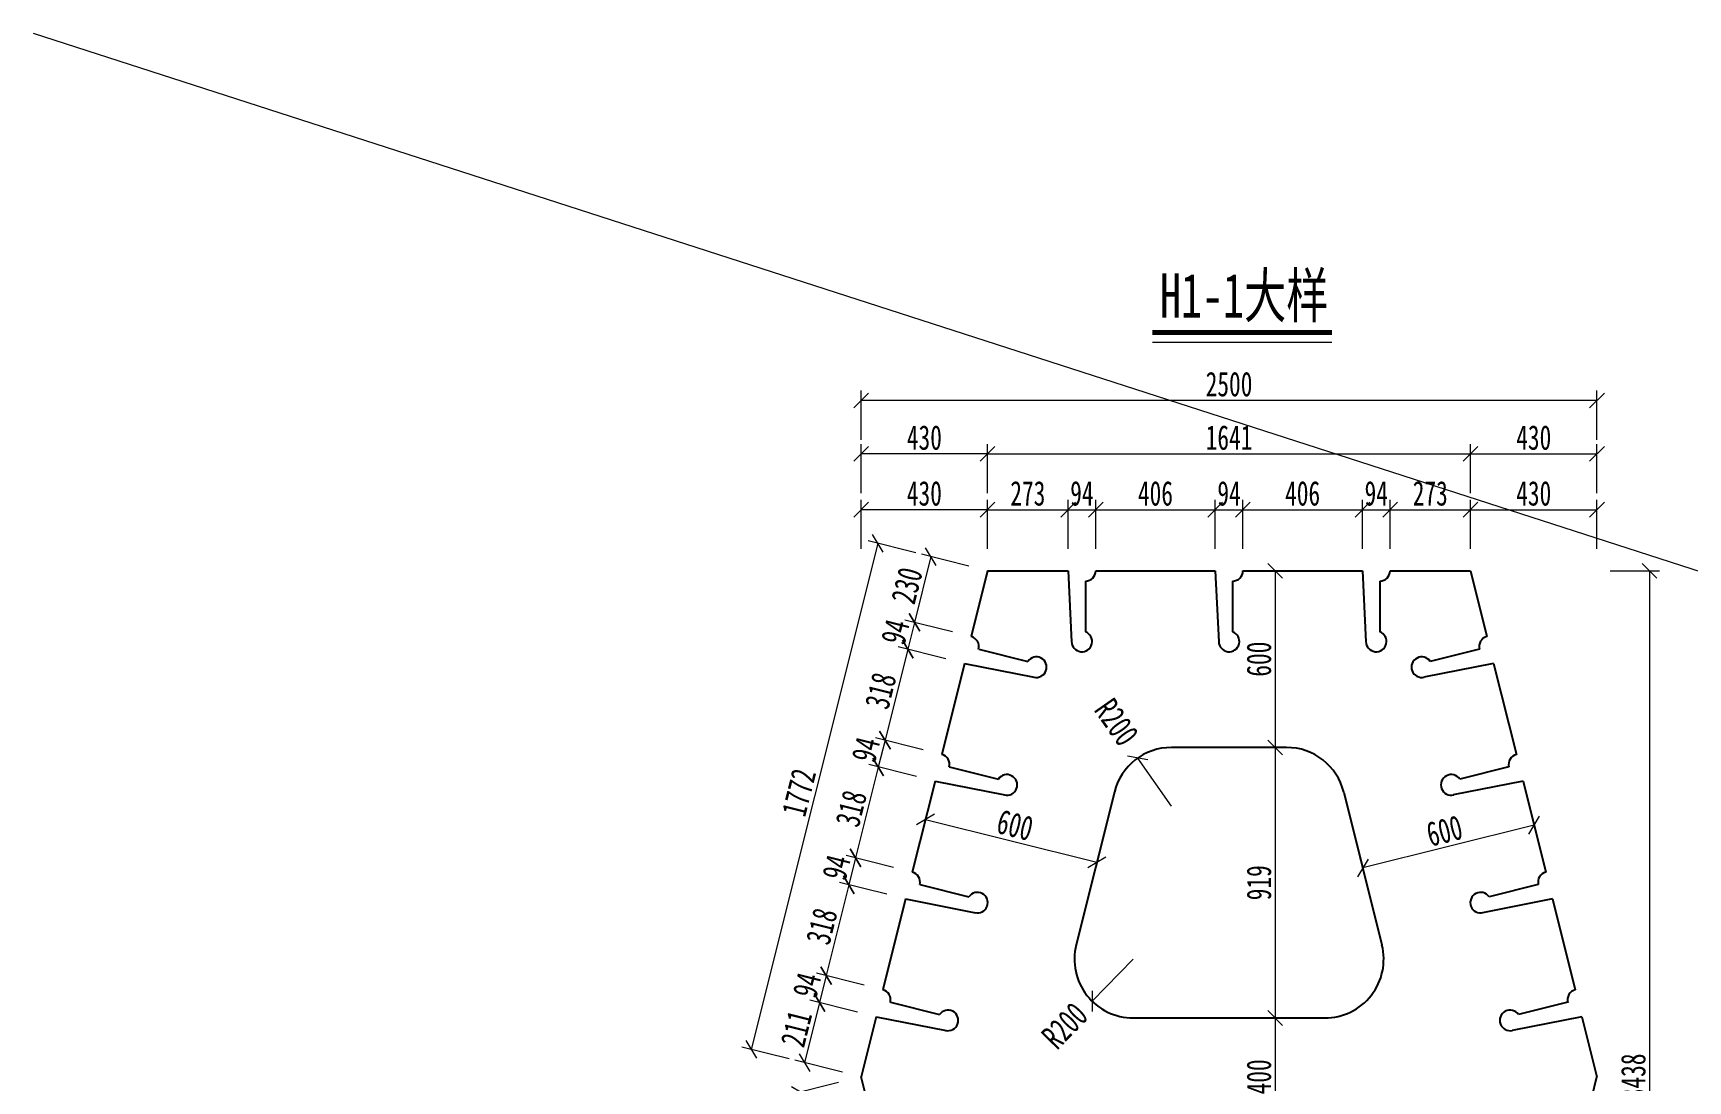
# Model space of a CAD drawing. Header units: millimetres. Extents: x -411717 to -116098, y 0 to 693159.
# Drawn here: x -187846 to -182225, y 381093 to 384653 of the extents above; entities that cross this region are included whole.
import ezdxf

# ---------------------------------------------------------------- set-up
doc = ezdxf.new("R2010")
doc.units = ezdxf.units.MM
doc.header["$LTSCALE"] = 2
doc.header["$PDMODE"] = 3
doc.header["$PDSIZE"] = -10
doc.layers.get('Defpoints').update_dxf_attribs({"color": 8, "lineweight": 9})
for name, color, linetype, lineweight in [('加粗线', 6, 'Continuous', 25), ('标注', 4, 'Continuous', 13), ('细线', 4, 'Continuous', 15), ('钢板粗线', 1, 'Continuous', 25)]:
    doc.layers.add(name, color=color, linetype=linetype, lineweight=lineweight)
doc.styles.add('111', font='仿宋_GB2312.ttf', dxfattribs={"width": 0.7})
doc.styles.get("Standard").update_dxf_attribs({"font": '仿宋_GB2312.ttf'})
doc.dimstyles.new('200', dxfattribs={"dimscale": 0, "dimtxt": 2.5, "dimasz": 1.5, "dimexe": 1, "dimexo": 1, "dimgap": 0.4, "dimtad": 1, "dimdec": 0, "dimdsep": 46, "dimtxsty": '111', "dimblk": 'OBLIQUE', "dimcen": 0, "dimclrd": 256, "dimclre": 256, "dimclrt": 256, "dimadec": 1, "dimazin": 2, "dimtfac": 1, "dimtdec": 0, "dimtmove": 2, "dimatfit": 3, "dimfxl": 4, "dimfxlon": 1, "dimtolj": 1, "dimlwd": -1, "dimlwe": -1, "dimarcsym": 0})

# ---------------------------------------------------------------- blocks, each defined once
blk = doc.blocks.new('_Oblique')
at = {"color": 0, "linetype": 'ByBlock', "lineweight": -2}
blk.add_line((-0.5, -0.5), (0.5, 0.5), dxfattribs=at)
blk = doc.blocks.new('*D223')
at = {"layer": 'Defpoints', "color": 0, "transparency": 16777216}
for p in [(-184330.4, 383033.7), (-184603.7, 382826), (-184330.4, 382826)]:
    blk.add_point(p, dxfattribs=at)
at = {"layer": '标注', "transparency": 16777216}
for p, q in [((-184603.7, 382900.4), (-184603.7, 383067)), ((-184603.7, 383033.7), (-184330.4, 383033.7)), ((-184330.4, 382900.4), (-184330.4, 383067))]:
    blk.add_line(p, q, dxfattribs=at)
at = {"layer": '标注', "transparency": 16777216, "xscale": 50.00000000000006, "yscale": 50.00000000000006, "zscale": 50.00000000000006, "rotation": 180}
blk.add_blockref('_Oblique', (-184603.7, 383033.7), dxfattribs=at)
at = {"layer": '标注', "transparency": 16777216, "xscale": 50.00000000000006, "yscale": 50.00000000000006, "zscale": 50.00000000000006}
blk.add_blockref('_Oblique', (-184330.4, 383033.7), dxfattribs=at)
at = {"layer": '标注', "transparency": 16777216, "insert": (-184467, 383088.7), "char_height": 83.33, "attachment_point": 5, "style": '111'}
blk.add_mtext('\\A1;273', dxfattribs=at)
blk = doc.blocks.new('*D224')
at = {"layer": 'Defpoints', "color": 0, "transparency": 16777216}
for p in [(-184236.4, 383033.7), (-184330.4, 382826), (-184236.4, 382826)]:
    blk.add_point(p, dxfattribs=at)
at = {"layer": '标注', "transparency": 16777216}
for p, q in [((-184330.4, 382900.4), (-184330.4, 383067)), ((-184330.4, 383033.7), (-184236.4, 383033.7)), ((-184236.4, 382900.4), (-184236.4, 383067))]:
    blk.add_line(p, q, dxfattribs=at)
at = {"layer": '标注', "transparency": 16777216, "xscale": 50.00000000000006, "yscale": 50.00000000000006, "zscale": 50.00000000000006, "rotation": 180}
blk.add_blockref('_Oblique', (-184330.4, 383033.7), dxfattribs=at)
at = {"layer": '标注', "transparency": 16777216, "xscale": 50.00000000000006, "yscale": 50.00000000000006, "zscale": 50.00000000000006}
blk.add_blockref('_Oblique', (-184236.4, 383033.7), dxfattribs=at)
at = {"layer": '标注', "transparency": 16777216, "insert": (-184283.4, 383088.7), "char_height": 83.33, "attachment_point": 5, "style": '111'}
blk.add_mtext('\\A1;94', dxfattribs=at)
blk = doc.blocks.new('*D225')
at = {"layer": 'Defpoints', "color": 0, "transparency": 16777216}
for p in [(-183830.4, 383033.7), (-184236.4, 382826), (-183830.4, 382826)]:
    blk.add_point(p, dxfattribs=at)
at = {"layer": '标注', "transparency": 16777216}
for p, q in [((-184236.4, 382900.4), (-184236.4, 383067)), ((-184236.4, 383033.7), (-183830.4, 383033.7)), ((-183830.4, 382900.4), (-183830.4, 383067))]:
    blk.add_line(p, q, dxfattribs=at)
at = {"layer": '标注', "transparency": 16777216, "xscale": 50.00000000000006, "yscale": 50.00000000000006, "zscale": 50.00000000000006, "rotation": 180}
blk.add_blockref('_Oblique', (-184236.4, 383033.7), dxfattribs=at)
at = {"layer": '标注', "transparency": 16777216, "xscale": 50.00000000000006, "yscale": 50.00000000000006, "zscale": 50.00000000000006}
blk.add_blockref('_Oblique', (-183830.4, 383033.7), dxfattribs=at)
at = {"layer": '标注', "transparency": 16777216, "insert": (-184033.4, 383088.7), "char_height": 83.33, "attachment_point": 5, "style": '111'}
blk.add_mtext('\\A1;406', dxfattribs=at)
blk = doc.blocks.new('*D226')
at = {"layer": 'Defpoints', "color": 0, "transparency": 16777216}
for p in [(-183736.4, 383033.7), (-183830.4, 382826), (-183736.4, 382826)]:
    blk.add_point(p, dxfattribs=at)
at = {"layer": '标注', "transparency": 16777216}
for p, q in [((-183830.4, 382900.4), (-183830.4, 383067)), ((-183830.4, 383033.7), (-183736.4, 383033.7)), ((-183736.4, 382900.4), (-183736.4, 383067))]:
    blk.add_line(p, q, dxfattribs=at)
at = {"layer": '标注', "transparency": 16777216, "xscale": 50.00000000000006, "yscale": 50.00000000000006, "zscale": 50.00000000000006, "rotation": 180}
blk.add_blockref('_Oblique', (-183830.4, 383033.7), dxfattribs=at)
at = {"layer": '标注', "transparency": 16777216, "xscale": 50.00000000000006, "yscale": 50.00000000000006, "zscale": 50.00000000000006}
blk.add_blockref('_Oblique', (-183736.4, 383033.7), dxfattribs=at)
at = {"layer": '标注', "transparency": 16777216, "insert": (-183783.4, 383088.7), "char_height": 83.33, "attachment_point": 5, "style": '111'}
blk.add_mtext('\\A1;94', dxfattribs=at)
blk = doc.blocks.new('*D227')
at = {"layer": 'Defpoints', "color": 0, "transparency": 16777216}
for p in [(-183330.4, 383033.7), (-183736.4, 382826), (-183330.4, 382826)]:
    blk.add_point(p, dxfattribs=at)
at = {"layer": '标注', "transparency": 16777216}
for p, q in [((-183736.4, 382900.4), (-183736.4, 383067)), ((-183736.4, 383033.7), (-183330.4, 383033.7)), ((-183330.4, 382900.4), (-183330.4, 383067))]:
    blk.add_line(p, q, dxfattribs=at)
at = {"layer": '标注', "transparency": 16777216, "xscale": 50.00000000000006, "yscale": 50.00000000000006, "zscale": 50.00000000000006, "rotation": 180}
blk.add_blockref('_Oblique', (-183736.4, 383033.7), dxfattribs=at)
at = {"layer": '标注', "transparency": 16777216, "xscale": 50.00000000000006, "yscale": 50.00000000000006, "zscale": 50.00000000000006}
blk.add_blockref('_Oblique', (-183330.4, 383033.7), dxfattribs=at)
at = {"layer": '标注', "transparency": 16777216, "insert": (-183533.4, 383088.7), "char_height": 83.33, "attachment_point": 5, "style": '111'}
blk.add_mtext('\\A1;406', dxfattribs=at)
blk = doc.blocks.new('*D228')
at = {"layer": 'Defpoints', "color": 0, "transparency": 16777216}
for p in [(-183236.4, 383033.7), (-183330.4, 382826), (-183236.4, 382826)]:
    blk.add_point(p, dxfattribs=at)
at = {"layer": '标注', "transparency": 16777216}
for p, q in [((-183330.4, 382900.4), (-183330.4, 383067)), ((-183330.4, 383033.7), (-183236.4, 383033.7)), ((-183236.4, 382900.4), (-183236.4, 383067))]:
    blk.add_line(p, q, dxfattribs=at)
at = {"layer": '标注', "transparency": 16777216, "xscale": 50.00000000000006, "yscale": 50.00000000000006, "zscale": 50.00000000000006, "rotation": 180}
blk.add_blockref('_Oblique', (-183330.4, 383033.7), dxfattribs=at)
at = {"layer": '标注', "transparency": 16777216, "xscale": 50.00000000000006, "yscale": 50.00000000000006, "zscale": 50.00000000000006}
blk.add_blockref('_Oblique', (-183236.4, 383033.7), dxfattribs=at)
at = {"layer": '标注', "transparency": 16777216, "insert": (-183283.4, 383088.7), "char_height": 83.33, "attachment_point": 5, "style": '111'}
blk.add_mtext('\\A1;94', dxfattribs=at)
blk = doc.blocks.new('*D229')
at = {"layer": 'Defpoints', "color": 0, "transparency": 16777216}
for p in [(-182963.2, 383033.7), (-183236.4, 382826), (-182963.2, 382826)]:
    blk.add_point(p, dxfattribs=at)
at = {"layer": '标注', "transparency": 16777216}
for p, q in [((-183236.4, 382900.4), (-183236.4, 383067)), ((-183236.4, 383033.7), (-182963.2, 383033.7)), ((-182963.2, 382900.4), (-182963.2, 383067))]:
    blk.add_line(p, q, dxfattribs=at)
at = {"layer": '标注', "transparency": 16777216, "xscale": 50.00000000000006, "yscale": 50.00000000000006, "zscale": 50.00000000000006, "rotation": 180}
blk.add_blockref('_Oblique', (-183236.4, 383033.7), dxfattribs=at)
at = {"layer": '标注', "transparency": 16777216, "xscale": 50.00000000000006, "yscale": 50.00000000000006, "zscale": 50.00000000000006}
blk.add_blockref('_Oblique', (-182963.2, 383033.7), dxfattribs=at)
at = {"layer": '标注', "transparency": 16777216, "insert": (-183099.8, 383088.7), "char_height": 83.33, "attachment_point": 5, "style": '111'}
blk.add_mtext('\\A1;273', dxfattribs=at)
blk = doc.blocks.new('*D230')
at = {"layer": 'Defpoints', "color": 0, "transparency": 16777216}
for p in [(-182533.4, 383033.7), (-182963.2, 382826), (-182533.4, 381107)]:
    blk.add_point(p, dxfattribs=at)
at = {"layer": '标注', "transparency": 16777216}
for p, q in [((-182963.2, 382900.4), (-182963.2, 383067)), ((-182963.2, 383033.7), (-182533.4, 383033.7)), ((-182533.4, 382900.4), (-182533.4, 383067))]:
    blk.add_line(p, q, dxfattribs=at)
at = {"layer": '标注', "transparency": 16777216, "xscale": 50.00000000000006, "yscale": 50.00000000000006, "zscale": 50.00000000000006, "rotation": 180}
blk.add_blockref('_Oblique', (-182963.2, 383033.7), dxfattribs=at)
at = {"layer": '标注', "transparency": 16777216, "xscale": 50.00000000000006, "yscale": 50.00000000000006, "zscale": 50.00000000000006}
blk.add_blockref('_Oblique', (-182533.4, 383033.7), dxfattribs=at)
at = {"layer": '标注', "transparency": 16777216, "insert": (-182748.3, 383088.7), "char_height": 83.33, "attachment_point": 5, "style": '111'}
blk.add_mtext('\\A1;430', dxfattribs=at)
blk = doc.blocks.new('*D231')
at = {"layer": 'Defpoints', "color": 0, "transparency": 16777216}
for p in [(-185033.4, 383033.7), (-184603.7, 382826), (-185033.4, 381107)]:
    blk.add_point(p, dxfattribs=at)
at = {"layer": '标注', "transparency": 16777216}
for p, q in [((-185033.4, 382900.4), (-185033.4, 383067)), ((-184603.7, 383033.7), (-185033.4, 383033.7)), ((-184603.7, 382900.4), (-184603.7, 383067))]:
    blk.add_line(p, q, dxfattribs=at)
at = {"layer": '标注', "transparency": 16777216, "xscale": 50.00000000000006, "yscale": 50.00000000000006, "zscale": 50.00000000000006, "rotation": 180}
blk.add_blockref('_Oblique', (-185033.4, 383033.7), dxfattribs=at)
at = {"layer": '标注', "transparency": 16777216, "xscale": 50.00000000000006, "yscale": 50.00000000000006, "zscale": 50.00000000000006}
blk.add_blockref('_Oblique', (-184603.7, 383033.7), dxfattribs=at)
at = {"layer": '标注', "transparency": 16777216, "insert": (-184818.5, 383088.7), "char_height": 83.33, "attachment_point": 5, "style": '111'}
blk.add_mtext('\\A1;430', dxfattribs=at)
blk = doc.blocks.new('*D232')
at = {"layer": 'Defpoints', "color": 0, "transparency": 16777216}
for p in [(-182963.2, 383223.3), (-184603.7, 382826), (-182963.2, 382826)]:
    blk.add_point(p, dxfattribs=at)
at = {"layer": '标注', "transparency": 16777216}
for p, q in [((-184603.7, 383090), (-184603.7, 383256.6)), ((-182963.2, 383090), (-182963.2, 383256.6)), ((-184603.7, 383223.3), (-182963.2, 383223.3))]:
    blk.add_line(p, q, dxfattribs=at)
at = {"layer": '标注', "transparency": 16777216, "xscale": 50.00000000000006, "yscale": 50.00000000000006, "zscale": 50.00000000000006, "rotation": 180}
blk.add_blockref('_Oblique', (-184603.7, 383223.3), dxfattribs=at)
at = {"layer": '标注', "transparency": 16777216, "xscale": 50.00000000000006, "yscale": 50.00000000000006, "zscale": 50.00000000000006}
blk.add_blockref('_Oblique', (-182963.2, 383223.3), dxfattribs=at)
at = {"layer": '标注', "transparency": 16777216, "insert": (-183783.4, 383278.3), "char_height": 83.33, "attachment_point": 5, "style": '111'}
blk.add_mtext('\\A1;1641', dxfattribs=at)
blk = doc.blocks.new('*D233')
at = {"layer": 'Defpoints', "color": 0, "transparency": 16777216}
for p in [(-185033.4, 383404.8), (-185033.4, 381107), (-182533.4, 381107)]:
    blk.add_point(p, dxfattribs=at)
at = {"layer": '标注', "transparency": 16777216}
for p, q in [((-185033.4, 383271.5), (-185033.4, 383438.2)), ((-182533.4, 383271.5), (-182533.4, 383438.2)), ((-182533.4, 383404.8), (-185033.4, 383404.8))]:
    blk.add_line(p, q, dxfattribs=at)
at = {"layer": '标注', "transparency": 16777216, "xscale": 50.00000000000006, "yscale": 50.00000000000006, "zscale": 50.00000000000006, "rotation": 180}
blk.add_blockref('_Oblique', (-185033.4, 383404.8), dxfattribs=at)
at = {"layer": '标注', "transparency": 16777216, "xscale": 50.00000000000006, "yscale": 50.00000000000006, "zscale": 50.00000000000006}
blk.add_blockref('_Oblique', (-182533.4, 383404.8), dxfattribs=at)
at = {"layer": '标注', "transparency": 16777216, "insert": (-183783.4, 383459.8), "char_height": 83.33, "attachment_point": 5, "style": '111'}
blk.add_mtext('\\A1;2500', dxfattribs=at)
blk = doc.blocks.new('*D234')
at = {"layer": 'Defpoints', "color": 0, "transparency": 16777216}
for p in [(-185033.4, 383223.3), (-184603.7, 383015.6), (-185033.4, 381296.6)]:
    blk.add_point(p, dxfattribs=at)
at = {"layer": '标注', "transparency": 16777216}
for p, q in [((-185033.4, 383090), (-185033.4, 383256.6)), ((-184603.7, 383090), (-184603.7, 383256.6)), ((-184603.7, 383223.3), (-185033.4, 383223.3))]:
    blk.add_line(p, q, dxfattribs=at)
at = {"layer": '标注', "transparency": 16777216, "xscale": 50.00000000000006, "yscale": 50.00000000000006, "zscale": 50.00000000000006, "rotation": 180}
blk.add_blockref('_Oblique', (-185033.4, 383223.3), dxfattribs=at)
at = {"layer": '标注', "transparency": 16777216, "xscale": 50.00000000000006, "yscale": 50.00000000000006, "zscale": 50.00000000000006}
blk.add_blockref('_Oblique', (-184603.7, 383223.3), dxfattribs=at)
at = {"layer": '标注', "transparency": 16777216, "insert": (-184818.5, 383278.3), "char_height": 83.33, "attachment_point": 5, "style": '111'}
blk.add_mtext('\\A1;430', dxfattribs=at)
blk = doc.blocks.new('*D235')
at = {"layer": 'Defpoints', "color": 0, "transparency": 16777216}
for p in [(-182533.4, 383223.3), (-182963.2, 383015.6), (-182533.4, 381296.6)]:
    blk.add_point(p, dxfattribs=at)
at = {"layer": '标注', "transparency": 16777216}
for p, q in [((-182963.2, 383090), (-182963.2, 383256.6)), ((-182533.4, 383090), (-182533.4, 383256.6)), ((-182963.2, 383223.3), (-182533.4, 383223.3))]:
    blk.add_line(p, q, dxfattribs=at)
at = {"layer": '标注', "transparency": 16777216, "xscale": 50.00000000000006, "yscale": 50.00000000000006, "zscale": 50.00000000000006, "rotation": 180}
blk.add_blockref('_Oblique', (-182963.2, 383223.3), dxfattribs=at)
at = {"layer": '标注', "transparency": 16777216, "xscale": 50.00000000000006, "yscale": 50.00000000000006, "zscale": 50.00000000000006}
blk.add_blockref('_Oblique', (-182533.4, 383223.3), dxfattribs=at)
at = {"layer": '标注', "transparency": 16777216, "insert": (-182748.3, 383278.3), "char_height": 83.33, "attachment_point": 5, "style": '111'}
blk.add_mtext('\\A1;430', dxfattribs=at)
blk = doc.blocks.new('*D236')
at = {"layer": 'Defpoints', "color": 0, "transparency": 16777216}
for p in [(-184603.7, 382826), (-184852.2, 382650.8), (-184659.5, 382602.6)]:
    blk.add_point(p, dxfattribs=at)
at = {"layer": '标注', "transparency": 16777216}
for p, q in [((-184796.4, 382874.2), (-184852.2, 382650.8)), ((-184667, 382841.8), (-184828.7, 382882.3)), ((-184722.9, 382618.4), (-184884.5, 382658.9))]:
    blk.add_line(p, q, dxfattribs=at)
at = {"layer": '标注', "transparency": 16777216, "xscale": 50.00000000000006, "yscale": 50.00000000000006, "zscale": 50.00000000000006}
for p, rotation in [((-184796.4, 382874.2), 75.96375653205945), ((-184852.2, 382650.8), 255.9637565320594)]:
    blk.add_blockref('_Oblique', p, dxfattribs=dict(at, rotation=rotation))
at = {"layer": '标注', "transparency": 16777216, "insert": (-184877.6, 382775.8), "char_height": 83.33, "attachment_point": 5, "rotation": 75.9638, "style": '111'}
blk.add_mtext('\\A1;230', dxfattribs=at)
blk = doc.blocks.new('*D237')
at = {"layer": 'Defpoints', "color": 0, "transparency": 16777216}
for p in [(-184603.7, 382826), (-185406.6, 381200.3), (-185033.4, 381107)]:
    blk.add_point(p, dxfattribs=at)
at = {"layer": '标注', "transparency": 16777216}
for p, q in [((-184976.9, 382919.3), (-185406.6, 381200.3)), ((-184847.5, 382887), (-185009.2, 382927.4)), ((-185277.3, 381168), (-185439, 381208.4))]:
    blk.add_line(p, q, dxfattribs=at)
at = {"layer": '标注', "transparency": 16777216, "xscale": 50.00000000000006, "yscale": 50.00000000000006, "zscale": 50.00000000000006}
for p, rotation in [((-184976.9, 382919.3), 75.96375653207352), ((-185406.6, 381200.3), 255.9637565320735)]:
    blk.add_blockref('_Oblique', p, dxfattribs=dict(at, rotation=rotation))
at = {"layer": '标注', "transparency": 16777216, "insert": (-185245.1, 382073.2), "char_height": 83.33, "attachment_point": 5, "rotation": 75.9638, "style": '111'}
blk.add_mtext('\\A1;1772', dxfattribs=at)
blk = doc.blocks.new('*D238')
at = {"layer": 'Defpoints', "color": 0, "transparency": 16777216}
for p in [(-184659.5, 382602.6), (-184875, 382559.6), (-184682.3, 382511.4)]:
    blk.add_point(p, dxfattribs=at)
at = {"layer": '标注', "transparency": 16777216}
for p, q in [((-184722.9, 382618.4), (-184884.5, 382658.9)), ((-184852.2, 382650.8), (-184875, 382559.6)), ((-184745.7, 382527.2), (-184907.3, 382567.7))]:
    blk.add_line(p, q, dxfattribs=at)
at = {"layer": '标注', "transparency": 16777216, "xscale": 50.00000000000006, "yscale": 50.00000000000006, "zscale": 50.00000000000006}
for p, rotation in [((-184852.2, 382650.8), 75.96375653209934), ((-184875, 382559.6), 255.9637565320993)]:
    blk.add_blockref('_Oblique', p, dxfattribs=dict(at, rotation=rotation))
at = {"layer": '标注', "transparency": 16777216, "insert": (-184917, 382618.5), "char_height": 83.33, "attachment_point": 5, "rotation": 75.9638, "style": '111'}
blk.add_mtext('\\A1;94', dxfattribs=at)
blk = doc.blocks.new('*D239')
at = {"layer": 'Defpoints', "color": 0, "transparency": 16777216}
for p in [(-184682.3, 382511.4), (-184952.2, 382250.8), (-184759.5, 382202.6)]:
    blk.add_point(p, dxfattribs=at)
at = {"layer": '标注', "transparency": 16777216}
for p, q in [((-184745.7, 382527.2), (-184907.3, 382567.7)), ((-184875, 382559.6), (-184952.2, 382250.8)), ((-184822.9, 382218.4), (-184984.5, 382258.9))]:
    blk.add_line(p, q, dxfattribs=at)
at = {"layer": '标注', "transparency": 16777216, "xscale": 50.00000000000006, "yscale": 50.00000000000006, "zscale": 50.00000000000006}
for p, rotation in [((-184875, 382559.6), 75.96375653264778), ((-184952.2, 382250.8), 255.9637565326478)]:
    blk.add_blockref('_Oblique', p, dxfattribs=dict(at, rotation=rotation))
at = {"layer": '标注', "transparency": 16777216, "insert": (-184967, 382418.5), "char_height": 83.33, "attachment_point": 5, "rotation": 75.9638, "style": '111'}
blk.add_mtext('\\A1;318', dxfattribs=at)
blk = doc.blocks.new('*D240')
at = {"layer": 'Defpoints', "color": 0, "transparency": 16777216}
for p in [(-184759.5, 382202.6), (-184975, 382159.6), (-184782.3, 382111.4)]:
    blk.add_point(p, dxfattribs=at)
at = {"layer": '标注', "transparency": 16777216}
for p, q in [((-184822.9, 382218.4), (-184984.5, 382258.9)), ((-184952.2, 382250.8), (-184975, 382159.6)), ((-184845.7, 382127.2), (-185007.3, 382167.7))]:
    blk.add_line(p, q, dxfattribs=at)
at = {"layer": '标注', "transparency": 16777216, "xscale": 50.00000000000006, "yscale": 50.00000000000006, "zscale": 50.00000000000006}
for p, rotation in [((-184952.2, 382250.8), 75.9637565320907), ((-184975, 382159.6), 255.9637565320907)]:
    blk.add_blockref('_Oblique', p, dxfattribs=dict(at, rotation=rotation))
at = {"layer": '标注', "transparency": 16777216, "insert": (-185017, 382218.5), "char_height": 83.33, "attachment_point": 5, "rotation": 75.9638, "style": '111'}
blk.add_mtext('\\A1;94', dxfattribs=at)
blk = doc.blocks.new('*D241')
at = {"layer": 'Defpoints', "color": 0, "transparency": 16777216}
for p in [(-184782.3, 382111.4), (-185052.2, 381850.8), (-184859.5, 381802.6)]:
    blk.add_point(p, dxfattribs=at)
at = {"layer": '标注', "transparency": 16777216}
for p, q in [((-184975, 382159.6), (-185052.2, 381850.8)), ((-184845.7, 382127.2), (-185007.3, 382167.7)), ((-184922.9, 381818.4), (-185084.5, 381858.9))]:
    blk.add_line(p, q, dxfattribs=at)
at = {"layer": '标注', "transparency": 16777216, "xscale": 50.00000000000006, "yscale": 50.00000000000006, "zscale": 50.00000000000006}
for p, rotation in [((-184975, 382159.6), 75.9637565320684), ((-185052.2, 381850.8), 255.9637565320684)]:
    blk.add_blockref('_Oblique', p, dxfattribs=dict(at, rotation=rotation))
at = {"layer": '标注', "transparency": 16777216, "insert": (-185067, 382018.5), "char_height": 83.33, "attachment_point": 5, "rotation": 75.9638, "style": '111'}
blk.add_mtext('\\A1;318', dxfattribs=at)
blk = doc.blocks.new('*D242')
at = {"layer": 'Defpoints', "color": 0, "transparency": 16777216}
for p in [(-184859.5, 381802.6), (-185075, 381759.6), (-184882.3, 381711.4)]:
    blk.add_point(p, dxfattribs=at)
at = {"layer": '标注', "transparency": 16777216}
for p, q in [((-184922.9, 381818.4), (-185084.5, 381858.9)), ((-185052.2, 381850.8), (-185075, 381759.6)), ((-184945.7, 381727.2), (-185107.3, 381767.7))]:
    blk.add_line(p, q, dxfattribs=at)
at = {"layer": '标注', "transparency": 16777216, "xscale": 50.00000000000006, "yscale": 50.00000000000006, "zscale": 50.00000000000006}
for p, rotation in [((-185052.2, 381850.8), 75.96375653219398), ((-185075, 381759.6), 255.963756532194)]:
    blk.add_blockref('_Oblique', p, dxfattribs=dict(at, rotation=rotation))
at = {"layer": '标注', "transparency": 16777216, "insert": (-185117, 381818.5), "char_height": 83.33, "attachment_point": 5, "rotation": 75.9638, "style": '111'}
blk.add_mtext('\\A1;94', dxfattribs=at)
blk = doc.blocks.new('*D243')
at = {"layer": 'Defpoints', "color": 0, "transparency": 16777216}
for p in [(-184882.3, 381711.4), (-185152.2, 381450.8), (-184959.5, 381402.6)]:
    blk.add_point(p, dxfattribs=at)
at = {"layer": '标注', "transparency": 16777216}
for p, q in [((-185075, 381759.6), (-185152.2, 381450.8)), ((-184945.7, 381727.2), (-185107.3, 381767.7)), ((-185022.9, 381418.4), (-185184.5, 381458.9))]:
    blk.add_line(p, q, dxfattribs=at)
at = {"layer": '标注', "transparency": 16777216, "xscale": 50.00000000000006, "yscale": 50.00000000000006, "zscale": 50.00000000000006}
for p, rotation in [((-185075, 381759.6), 75.9637565320405), ((-185152.2, 381450.8), 255.9637565320405)]:
    blk.add_blockref('_Oblique', p, dxfattribs=dict(at, rotation=rotation))
at = {"layer": '标注', "transparency": 16777216, "insert": (-185167, 381618.5), "char_height": 83.33, "attachment_point": 5, "rotation": 75.9638, "style": '111'}
blk.add_mtext('\\A1;318', dxfattribs=at)
blk = doc.blocks.new('*D244')
at = {"layer": 'Defpoints', "color": 0, "transparency": 16777216}
for p in [(-184959.5, 381402.6), (-185175, 381359.6), (-184982.3, 381311.4)]:
    blk.add_point(p, dxfattribs=at)
at = {"layer": '标注', "transparency": 16777216}
for p, q in [((-185022.9, 381418.4), (-185184.5, 381458.9)), ((-185152.2, 381450.8), (-185175, 381359.6)), ((-185045.7, 381327.2), (-185207.3, 381367.7))]:
    blk.add_line(p, q, dxfattribs=at)
at = {"layer": '标注', "transparency": 16777216, "xscale": 50.00000000000006, "yscale": 50.00000000000006, "zscale": 50.00000000000006}
for p, rotation in [((-185152.2, 381450.8), 75.96375653208214), ((-185175, 381359.6), 255.9637565320821)]:
    blk.add_blockref('_Oblique', p, dxfattribs=dict(at, rotation=rotation))
at = {"layer": '标注', "transparency": 16777216, "insert": (-185217, 381418.5), "char_height": 83.33, "attachment_point": 5, "rotation": 75.9638, "style": '111'}
blk.add_mtext('\\A1;94', dxfattribs=at)
blk = doc.blocks.new('*D245')
at = {"layer": 'Defpoints', "color": 0, "transparency": 16777216}
for p in [(-184982.3, 381311.4), (-185226.1, 381155.2), (-185033.4, 381107)]:
    blk.add_point(p, dxfattribs=at)
at = {"layer": '标注', "transparency": 16777216}
for p, q in [((-185175, 381359.6), (-185226.1, 381155.2)), ((-185045.7, 381327.2), (-185207.3, 381367.7)), ((-185096.8, 381122.8), (-185258.4, 381163.3))]:
    blk.add_line(p, q, dxfattribs=at)
at = {"layer": '标注', "transparency": 16777216, "xscale": 50.00000000000006, "yscale": 50.00000000000006, "zscale": 50.00000000000006}
for p, rotation in [((-185175, 381359.6), 75.96375653207352), ((-185226.1, 381155.2), 255.9637565320735)]:
    blk.add_blockref('_Oblique', p, dxfattribs=dict(at, rotation=rotation))
at = {"layer": '标注', "transparency": 16777216, "insert": (-185253.9, 381270.7), "char_height": 83.33, "attachment_point": 5, "rotation": 75.9638, "style": '111'}
blk.add_mtext('\\A1;211', dxfattribs=at)
blk = doc.blocks.new('*D246')
at = {"layer": 'Defpoints', "color": 0, "transparency": 16777216}
for p in [(-185033.4, 381107), (-184982.3, 380902.6), (-185188.2, 380851.1)]:
    blk.add_point(p, dxfattribs=at)
at = {"layer": '标注', "transparency": 16777216}
for p, q in [((-185110, 381087.9), (-185271.7, 381047.4)), ((-185239.3, 381055.5), (-185188.2, 380851.1)), ((-185058.9, 380883.5), (-185220.6, 380843))]:
    blk.add_line(p, q, dxfattribs=at)
at = {"layer": '标注', "transparency": 16777216, "xscale": 50.00000000000006, "yscale": 50.00000000000006, "zscale": 50.00000000000006}
for p, rotation in [((-185239.3, 381055.5), 104.0362434679227), ((-185188.2, 380851.1), 284.0362434679227)]:
    blk.add_blockref('_Oblique', p, dxfattribs=dict(at, rotation=rotation))
at = {"layer": '标注', "transparency": 16777216, "insert": (-185160.4, 380966.7), "char_height": 83.33, "attachment_point": 5, "rotation": 284.0362, "style": '111'}
blk.add_mtext('\\A1;211', dxfattribs=at)
blk = doc.blocks.new('*D255')
at = {"layer": 'Defpoints', "color": 0, "transparency": 16777216}
for p in [(-185033.4, 381107), (-185415.8, 381011.4), (-184603.7, 379388)]:
    blk.add_point(p, dxfattribs=at)
at = {"layer": '标注', "transparency": 16777216}
for p, q in [((-185286.4, 381043.8), (-185448.1, 381003.3)), ((-184986, 379292.4), (-185415.8, 381011.4)), ((-184856.7, 379324.8), (-185018.4, 379284.3))]:
    blk.add_line(p, q, dxfattribs=at)
at = {"layer": '标注', "transparency": 16777216, "xscale": 50.00000000000006, "yscale": 50.00000000000006, "zscale": 50.00000000000006}
for p, rotation in [((-185415.8, 381011.4), 104.0362434679265), ((-184986, 379292.4), 284.0362434679265)]:
    blk.add_blockref('_Oblique', p, dxfattribs=dict(at, rotation=rotation))
at = {"layer": '标注', "transparency": 16777216, "insert": (-185147.5, 380165.3), "char_height": 83.33, "attachment_point": 5, "rotation": 284.0362, "style": '111'}
blk.add_mtext('\\A1;1772', dxfattribs=at)
blk = doc.blocks.new('*D287')
at = {"layer": 'Defpoints', "color": 0, "transparency": 16777216}
for p in [(-183659.8, 382826), (-183659.8, 382226), (-183626.7, 382226)]:
    blk.add_point(p, dxfattribs=at)
at = {"layer": '标注', "transparency": 16777216}
for p, q in [((-183626.7, 382826), (-183593.4, 382826)), ((-183626.7, 382826), (-183626.7, 382226)), ((-183626.7, 382226), (-183593.4, 382226))]:
    blk.add_line(p, q, dxfattribs=at)
at = {"layer": '标注', "transparency": 16777216, "xscale": 50.00000000000006, "yscale": 50.00000000000006, "zscale": 50.00000000000006}
for p, rotation in [((-183626.7, 382826), 90), ((-183626.7, 382226), 270)]:
    blk.add_blockref('_Oblique', p, dxfattribs=dict(at, rotation=rotation))
at = {"layer": '标注', "transparency": 16777216, "insert": (-183681.7, 382526), "char_height": 83.33, "attachment_point": 5, "rotation": 90, "style": '111'}
blk.add_mtext('\\A1;600', dxfattribs=at)
blk = doc.blocks.new('*D288')
at = {"layer": 'Defpoints', "color": 0, "transparency": 16777216}
for p in [(-183783.4, 382226), (-183783.4, 381307), (-183626.7, 381307)]:
    blk.add_point(p, dxfattribs=at)
at = {"layer": '标注', "transparency": 16777216}
for p, q in [((-183750.1, 382226), (-183593.4, 382226)), ((-183626.7, 382226), (-183626.7, 381307)), ((-183750.1, 381307), (-183593.4, 381307))]:
    blk.add_line(p, q, dxfattribs=at)
at = {"layer": '标注', "transparency": 16777216, "xscale": 50.00000000000006, "yscale": 50.00000000000006, "zscale": 50.00000000000006}
for p, rotation in [((-183626.7, 382226), 90), ((-183626.7, 381307), 270)]:
    blk.add_blockref('_Oblique', p, dxfattribs=dict(at, rotation=rotation))
at = {"layer": '标注', "transparency": 16777216, "insert": (-183681.7, 381766.5), "char_height": 83.33, "attachment_point": 5, "rotation": 90, "style": '111'}
blk.add_mtext('\\A1;919', dxfattribs=at)
blk = doc.blocks.new('*D289')
at = {"layer": 'Defpoints', "color": 0, "transparency": 16777216}
for p in [(-183901.3, 381307), (-183901.3, 380907), (-183626.7, 380907)]:
    blk.add_point(p, dxfattribs=at)
at = {"layer": '标注', "transparency": 16777216}
for p, q in [((-183760.1, 381307), (-183593.4, 381307)), ((-183626.7, 381307), (-183626.7, 380907)), ((-183760.1, 380907), (-183593.4, 380907))]:
    blk.add_line(p, q, dxfattribs=at)
at = {"layer": '标注', "transparency": 16777216, "xscale": 50.00000000000006, "yscale": 50.00000000000006, "zscale": 50.00000000000006}
for p, rotation in [((-183626.7, 381307), 90), ((-183626.7, 380907), 270)]:
    blk.add_blockref('_Oblique', p, dxfattribs=dict(at, rotation=rotation))
at = {"layer": '标注', "transparency": 16777216, "insert": (-183681.7, 381107), "char_height": 83.33, "attachment_point": 5, "rotation": 90, "style": '111'}
blk.add_mtext('\\A1;400', dxfattribs=at)
blk = doc.blocks.new('*D294')
at = {"layer": 'Defpoints', "color": 0, "transparency": 16777216}
for p in [(-184809.2, 382003.8), (-184232.7, 381836), (-184227.1, 381858.3)]:
    blk.add_point(p, dxfattribs=at)
at = {"layer": '标注', "transparency": 16777216}
for p, q in [((-184814.8, 381981.5), (-184822.9, 381949.1)), ((-184814.8, 381981.5), (-184232.7, 381836)), ((-184232.7, 381836), (-184240.8, 381803.6))]:
    blk.add_line(p, q, dxfattribs=at)
at = {"layer": '标注', "transparency": 16777216, "xscale": 50.00000000000006, "yscale": 50.00000000000006, "zscale": 50.00000000000006}
for p, rotation in [((-184814.8, 381981.5), 165.9637565320654), ((-184232.7, 381836), 345.9637565320654)]:
    blk.add_blockref('_Oblique', p, dxfattribs=dict(at, rotation=rotation))
at = {"layer": '标注', "transparency": 16777216, "insert": (-184510.4, 381962.1), "char_height": 83.33, "attachment_point": 5, "rotation": 345.9638, "style": '111'}
blk.add_mtext('\\A1;600', dxfattribs=at)
blk = doc.blocks.new('*D295')
at = {"layer": 'Defpoints', "color": 0, "transparency": 16777216}
for p in [(-182745.9, 381957), (-183329.3, 381816.6), (-183328, 381811.5)]:
    blk.add_point(p, dxfattribs=at)
at = {"layer": '标注', "transparency": 16777216}
for p, q in [((-182747.2, 381962.1), (-183329.3, 381816.6)), ((-182747.2, 381962.1), (-182755.3, 381994.4)), ((-183329.3, 381816.6), (-183337.4, 381848.9))]:
    blk.add_line(p, q, dxfattribs=at)
at = {"layer": '标注', "transparency": 16777216, "xscale": 50.00000000000006, "yscale": 50.00000000000006, "zscale": 50.00000000000006}
for p, rotation in [((-182747.2, 381962.1), 14.03624346793456), ((-183329.3, 381816.6), 194.0362434679346)]:
    blk.add_blockref('_Oblique', p, dxfattribs=dict(at, rotation=rotation))
at = {"layer": '标注', "transparency": 16777216, "insert": (-183051.6, 381942.7), "char_height": 83.33, "attachment_point": 5, "rotation": 14.0362, "style": '111'}
blk.add_mtext('\\A1;600', dxfattribs=at)
blk = doc.blocks.new('*D296')
at = {"layer": 'Defpoints', "color": 0, "transparency": 16777216}
for p in [(-184093.8, 382189.8), (-183979, 382026)]:
    blk.add_point(p, dxfattribs=at)
at = {"layer": '标注', "transparency": 16777216}
blk.add_line((-183979, 382026), (-184093.8, 382189.8), dxfattribs=at)
at = {"layer": '标注', "transparency": 16777216, "xscale": 50.00000000000006, "yscale": 50.00000000000006, "zscale": 50.00000000000006, "rotation": 125.0119747494428}
blk.add_blockref('_Oblique', (-184093.8, 382189.8), dxfattribs=at)
at = {"layer": '标注', "transparency": 16777216, "insert": (-184165.5, 382311.7), "char_height": 83.33, "attachment_point": 5, "rotation": 305.012, "style": '111'}
blk.add_mtext('\\A1;R200', dxfattribs=at)
blk = doc.blocks.new('*D297')
at = {"layer": 'Defpoints', "color": 0, "transparency": 16777216}
for p in [(-184108.8, 381507), (-184248.5, 381363.9)]:
    blk.add_point(p, dxfattribs=at)
at = {"layer": '标注', "transparency": 16777216}
blk.add_line((-184108.8, 381507), (-184248.5, 381363.9), dxfattribs=at)
at = {"layer": '标注', "transparency": 16777216, "xscale": 50.00000000000006, "yscale": 50.00000000000006, "zscale": 50.00000000000006, "rotation": 225.6902004522997}
blk.add_blockref('_Oblique', (-184248.5, 381363.9), dxfattribs=at)
at = {"layer": '标注', "transparency": 16777216, "insert": (-184341.8, 381280.8), "char_height": 83.33, "attachment_point": 5, "rotation": 45.6902, "style": '111'}
blk.add_mtext('\\A1;R200', dxfattribs=at)
blk = doc.blocks.new('*D437')
at = {"layer": 'Defpoints', "color": 0, "transparency": 16777216}
for p in [(-183099.8, 382826), (-183099.8, 379388), (-182354.8, 379388)]:
    blk.add_point(p, dxfattribs=at)
at = {"layer": '标注', "transparency": 16777216}
for p, q in [((-182488.2, 382826), (-182321.5, 382826)), ((-182354.8, 382826), (-182354.8, 379388)), ((-182488.2, 379388), (-182321.5, 379388))]:
    blk.add_line(p, q, dxfattribs=at)
at = {"layer": '标注', "transparency": 16777216, "xscale": 50.00000000000006, "yscale": 50.00000000000006, "zscale": 50.00000000000006}
for p, rotation in [((-182354.8, 382826), 90), ((-182354.8, 379388), 270)]:
    blk.add_blockref('_Oblique', p, dxfattribs=dict(at, rotation=rotation))
at = {"layer": '标注', "transparency": 16777216, "insert": (-182409.8, 381107), "char_height": 83.33, "attachment_point": 5, "rotation": 90, "style": '111'}
blk.add_mtext('\\A1;3438', dxfattribs=at)

msp = doc.modelspace()

# ---------------------------------------------------------------- linework, layer by layer
at = {"layer": '加粗线', "ltscale": 100, "const_width": 16.7}
msp.add_lwpolyline([(-184043.6, 383635.3), (-183433.9, 383635.3)], dxfattribs=at)
at = {"layer": '标注'}
msp.add_line((-187846.3, 384652.7), (-169850.7, 378840.3), dxfattribs=at)
at = {"layer": '细线', "ltscale": 100, "const_width": 5}
msp.add_lwpolyline([(-184043.6, 383601.9), (-183433.9, 383601.9)], dxfattribs=at)
at = {"layer": '钢板粗线'}
for p, q in [((-184603.7, 382826), (-184659.5, 382602.6)), ((-184603.7, 382826), (-184330.4, 382826)), ((-184330.4, 382826), (-184318.4, 382584.3)), ((-184271.4, 382791), (-184271.4, 382618.9)), ((-184236.4, 382826), (-183830.4, 382826)), ((-183830.4, 382826), (-183818.4, 382584.3)), ((-183771.4, 382791), (-183771.4, 382618.9)), ((-183736.4, 382826), (-183330.4, 382826)), ((-183330.4, 382826), (-183318.4, 382584.3)), ((-183271.4, 382791), (-183271.4, 382618.9)), ((-183236.4, 382826), (-182963.2, 382826)), ((-182963.2, 382826), (-182907.3, 382602.6)), ((-184682.3, 382511.4), (-184759.5, 382202.6)), ((-184682.3, 382511.4), (-184444.9, 382464.5)), ((-184634, 382560.2), (-184467.1, 382518.4)), ((-182884.5, 382511.4), (-183122, 382464.5)), ((-182932.8, 382560.2), (-183099.8, 382518.4)), ((-182884.5, 382511.4), (-182807.3, 382202.6)), ((-183587.8, 382226), (-183979, 382226)), ((-184734, 382160.2), (-184567.1, 382118.4)), ((-182832.8, 382160.2), (-182999.8, 382118.4)), ((-184782.3, 382111.4), (-184859.5, 381802.6)), ((-184782.3, 382111.4), (-184544.9, 382064.5)), ((-184173.1, 382074.5), (-184302.8, 381555.5)), ((-183393.8, 382074.5), (-183264, 381555.5)), ((-182784.5, 382111.4), (-183022, 382064.5)), ((-182784.5, 382111.4), (-182707.3, 381802.6)), ((-184834, 381760.2), (-184667.1, 381718.4)), ((-182732.8, 381760.2), (-182899.8, 381718.4)), ((-184882.3, 381711.4), (-184959.5, 381402.6)), ((-184882.3, 381711.4), (-184644.9, 381664.5)), ((-182684.5, 381711.4), (-182922, 381664.5)), ((-182684.5, 381711.4), (-182607.3, 381402.6)), ((-184934, 381360.2), (-184767.1, 381318.4)), ((-182632.8, 381360.2), (-182799.8, 381318.4)), ((-184982.3, 381311.4), (-185033.4, 381107)), ((-184982.3, 381311.4), (-184744.9, 381264.5)), ((-184108.8, 381307), (-183458, 381307)), ((-182584.5, 381311.4), (-182822, 381264.5)), ((-182584.5, 381311.4), (-182533.4, 381107)), ((-184982.3, 380902.6), (-185033.4, 381107)), ((-182584.5, 380902.6), (-182533.4, 381107))]:
    msp.add_line(p, q, dxfattribs=at)
for centre, radius, start, end in [((-184271.4, 382826), 35, 270, 0), ((-183771.4, 382826), 35, 270, 0), ((-183271.4, 382826), 35, 270, 0), ((-184668, 382568.6), 35, 345.9638, 75.9638), ((-184283.4, 382586), 35, 180, 69.949), ((-183783.4, 382586), 35, 180, 69.949), ((-183283.4, 382586), 35, 180, 69.949), ((-182898.8, 382568.6), 35, 104.0362, 194.0362), ((-184438.1, 382498.8), 35, 255.9638, 145.9127), ((-183128.7, 382498.8), 35, 34.0873, 284.0362), ((-183979, 382026), 200, 90, 165.9638), ((-183587.8, 382026), 200, 14.0362, 90), ((-184768, 382168.6), 35, 345.9638, 75.9638), ((-182798.8, 382168.6), 35, 104.0362, 194.0362), ((-184538.1, 382098.8), 35, 255.9638, 145.9127), ((-183028.7, 382098.8), 35, 34.0873, 284.0362), ((-184868, 381768.6), 35, 345.9638, 75.9638), ((-182698.8, 381768.6), 35, 104.0362, 194.0362), ((-184638.1, 381698.8), 35, 255.9638, 145.9127), ((-182928.7, 381698.8), 35, 34.0873, 284.0362), ((-184108.8, 381507), 200, 165.9638, 270), ((-183458, 381507), 200, 270, 14.0362), ((-184968, 381368.6), 35, 345.9638, 75.9638), ((-182598.8, 381368.6), 35, 104.0362, 194.0362), ((-184738.1, 381298.8), 35, 255.9638, 145.9127), ((-182828.7, 381298.8), 35, 34.0873, 284.0362)]:
    msp.add_arc(centre, radius, start, end, dxfattribs=at)

# ---------------------------------------------------------------- texts
at = {"width": 0.7}
msp.add_text('H1-1大样', height=150, dxfattribs=at).set_placement((-184018, 383686.3))

# ---------------------------------------------------------------- dimensions: what is measured, and where the dimension line sits
at = {"layer": '标注'}
for base, p1, p2, picture, middle in [((-185033.4, 383404.8), (-182533.4, 381107), (-185033.4, 381107), '*D233', (-183783.4, 383459.8)), ((-185033.4, 383223.3), (-184603.7, 383015.6), (-185033.4, 381296.6), '*D234', (-184818.5, 383278.3)), ((-182963.1637125, 383223.2845367), (-184603.6637125, 382826.0062171), (-182963.1637125, 382826.0062171), '*D232', (-183783.4137125, 383278.2845367)), ((-182533.4, 383223.3), (-182963.2, 383015.6), (-182533.4, 381296.6), '*D235', (-182748.3, 383278.3)), ((-185033.4, 383033.7), (-184603.7, 382826), (-185033.4, 381107), '*D231', (-184818.5, 383088.7)), ((-184330.4, 383033.7), (-184603.7, 382826), (-184330.4, 382826), '*D223', (-184467, 383088.7)), ((-184236.4, 383033.7), (-184330.4, 382826), (-184236.4, 382826), '*D224', (-184283.4, 383088.7)), ((-183830.4, 383033.7), (-184236.4, 382826), (-183830.4, 382826), '*D225', (-184033.4, 383088.7)), ((-183736.4, 383033.7), (-183830.4, 382826), (-183736.4, 382826), '*D226', (-183783.4, 383088.7)), ((-183330.4, 383033.7), (-183736.4, 382826), (-183330.4, 382826), '*D227', (-183533.4, 383088.7)), ((-183236.4, 383033.7), (-183330.4, 382826), (-183236.4, 382826), '*D228', (-183283.4, 383088.7)), ((-182963.2, 383033.7), (-183236.4, 382826), (-182963.2, 382826), '*D229', (-183099.8, 383088.7)), ((-182533.4, 383033.7), (-182963.2, 382826), (-182533.4, 381107), '*D230', (-182748.3, 383088.7))]:
    dim = msp.add_linear_dim(base=base, p1=p1, p2=p2, dimstyle='200', override={"dimscale": 33.333333, "dimadec": 3, "dimarcsym": 1}, dxfattribs=at)
    dim.commit()
    dim.dimension.update_dxf_attribs({"geometry": picture, "text_midpoint": middle})
for p1, p2, distance, picture, middle in [((-184603.7, 382826), (-185033.4, 381107), -384.7, '*D237', (-185245.1, 382073.2)), ((-184603.7, 382826), (-184659.5, 382602.6), -198.6, '*D236', (-184877.6, 382775.8)), ((-184659.5, 382602.6), (-184682.3, 382511.4), -198.6, '*D238', (-184917, 382618.5)), ((-184682.3, 382511.4), (-184759.5, 382202.6), -198.6, '*D239', (-184967, 382418.5)), ((-184759.5, 382202.6), (-184782.3, 382111.4), -198.6, '*D240', (-185017, 382218.5)), ((-184782.3, 382111.4), (-184859.5, 381802.6), -198.6, '*D241', (-185067, 382018.5)), ((-184809.2, 382003.8), (-184227.1, 381858.3), -23, '*D294', (-184510.4, 381962.1)), ((-182745.9, 381957), (-183328, 381811.5), -5.2, '*D295', (-183051.6, 381942.7)), ((-184859.5, 381802.6), (-184882.3, 381711.4), -198.6, '*D242', (-185117, 381818.5)), ((-184882.3, 381711.4), (-184959.5, 381402.6), -198.6, '*D243', (-185167, 381618.5)), ((-184959.5, 381402.6), (-184982.3, 381311.4), -198.6, '*D244', (-185217, 381418.5)), ((-184982.3, 381311.4), (-185033.4, 381107), -198.6, '*D245', (-185253.9, 381270.7)), ((-184603.7, 379388), (-185033.4, 381107), 394.1, '*D255', (-185147.5, 380165.3)), ((-185033.4, 381107), (-184982.3, 380902.6), -212.2, '*D246', (-185160.4, 380966.7))]:
    dim = msp.add_aligned_dim(p1=p1, p2=p2, distance=distance, dimstyle='200', override={"dimscale": 33.333333, "dimadec": 3, "dimarcsym": 1}, dxfattribs=at)
    dim.commit()
    dim.dimension.update_dxf_attribs({"geometry": picture, "text_midpoint": middle})
for base, p1, p2, picture, middle in [((-183626.7, 382226), (-183659.8, 382826), (-183659.8, 382226), '*D287', (-183681.7, 382526)), ((-182354.8, 379388), (-183099.8, 382826), (-183099.8, 379388), '*D437', (-182409.8, 381107)), ((-183626.7, 381307), (-183783.4, 382226), (-183783.4, 381307), '*D288', (-183681.7, 381766.5)), ((-183626.7, 380907), (-183901.3, 381307), (-183901.3, 380907), '*D289', (-183681.7, 381107))]:
    dim = msp.add_linear_dim(base=base, p1=p1, p2=p2, angle=90, dimstyle='200', override={"dimscale": 33.333333, "dimadec": 3, "dimarcsym": 1}, dxfattribs=at)
    dim.commit()
    dim.dimension.update_dxf_attribs({"geometry": picture, "text_midpoint": middle})
for center, mpoint, picture, middle in [((-183979, 382026), (-184093.8, 382189.8), '*D296', (-184165.5, 382311.7)), ((-184108.8, 381507), (-184248.5, 381363.9), '*D297', (-184341.8, 381280.8))]:
    dim = msp.add_radius_dim(center=center, mpoint=mpoint, dimstyle='200', override={"dimscale": 33.333333, "dimadec": 3, "dimarcsym": 1}, dxfattribs=at)
    dim.commit()
    dim.dimension.update_dxf_attribs({"geometry": picture, "text_midpoint": middle, "dimtype": 164})

doc.saveas('drawing.dxf')
